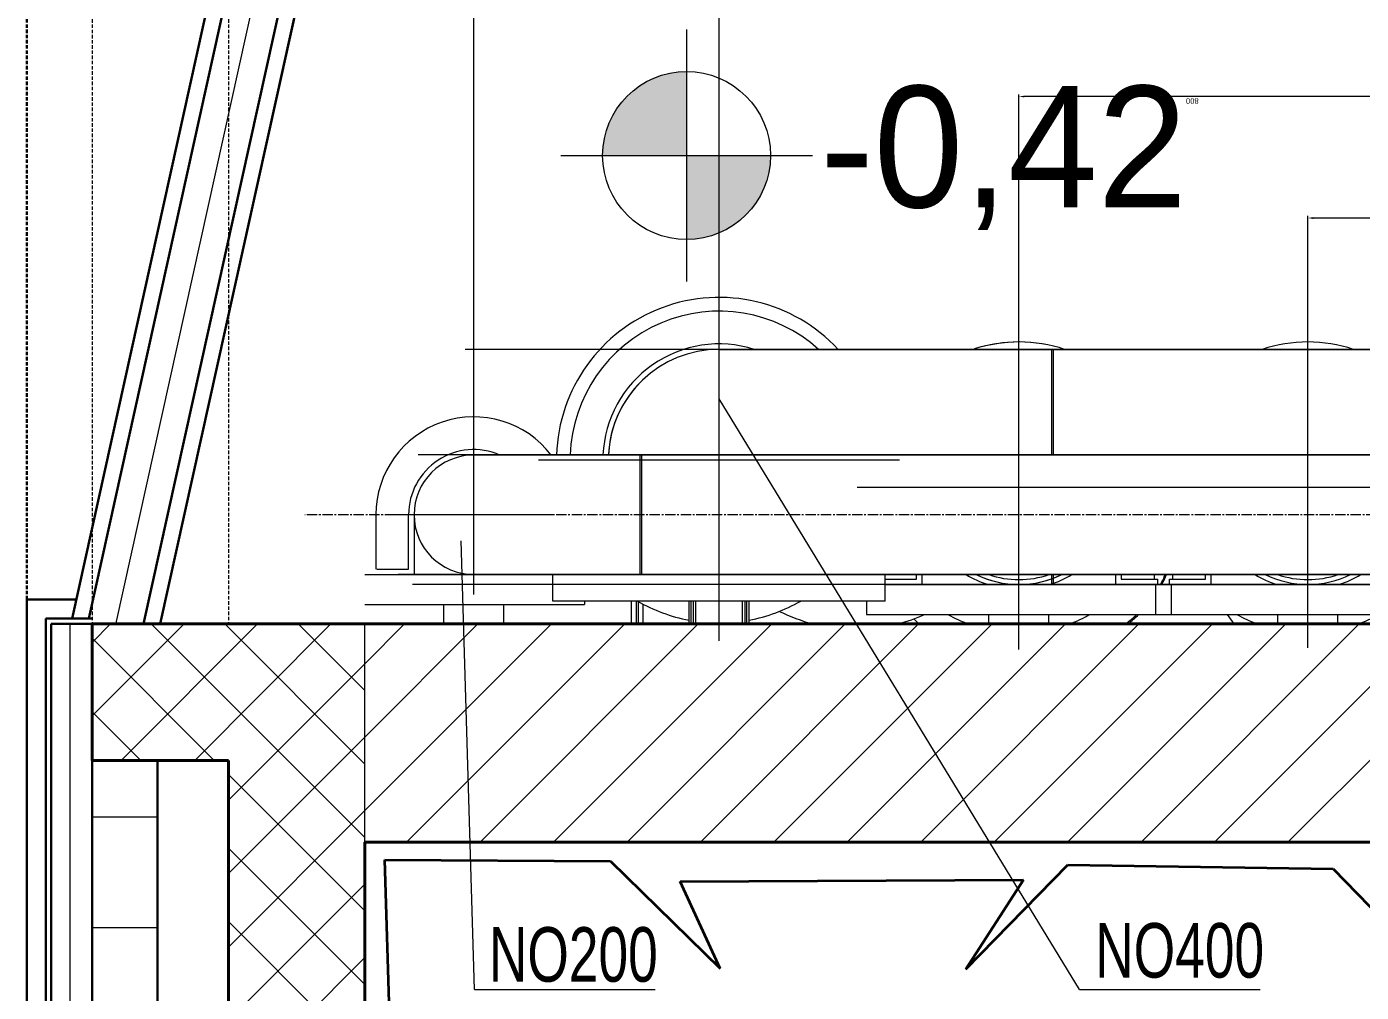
# Model space of a CAD drawing. Header units: millimetres. Extents: x 47631 to 558803, y 29659 to 315570.
# Drawn here: x 475987 to 478435, y 301024 to 302794 of the extents above; entities that cross this region are included whole.
import ezdxf

# ---------------------------------------------------------------- set-up
doc = ezdxf.new("R2010")
doc.units = ezdxf.units.MM
doc.linetypes.add('GP kota 13.83_20.63_22.63_PBS_arhitektura$0$HIDDEN', pattern=[9.525, 6.35, -3.175])
doc.linetypes.add('GP kota 13.83_20.63_22.63_PBS_strojarstvo_rashladni_sustav$0$CENTER2', pattern=[28.575, 19.05, -3.175, 3.175, -3.175])
doc.styles.add('GP kota 13.83_20.63_22.63_PBS_arhitektura$0$KOTE', font='arial.ttf')
doc.styles.add('GP kota 13.83_20.63_22.63_PBS_strojarstvo_rashladni_sustav$0$Arial', font='arial.ttf')
doc.styles.add('GP kota 13.83_20.63_22.63_PBS_strojarstvo_rashladni_sustav$0$SIMPLEXCE', font='arial.ttf', dxfattribs={"width": 0.9, "height": 100})
doc.linetypes.add('GP kota 13.83_20.63_22.63_PBS_arhitektura$0$BATTING', pattern='A,0.00254,-2.54,[134,ltypeshp.shx,S=2.54,R=0,X=-2.54,Y=0],-5.08,[134,ltypeshp.shx,S=2.54,R=180,X=2.54,Y=0],-2.54', length=10.16254)

msp = doc.modelspace()

# ---------------------------------------------------------------- hatches: boundary and pattern name
at = {"linetype": 'Continuous', "lineweight": 20}
h = msp.add_hatch(color=2, dxfattribs=at)
h.paths.add_polyline_path([(477043.3, 302558), (477197.2, 302558), (477197.2, 302712, 0.414214)])
h.paths.add_polyline_path([(477197.2, 302404, 0.414214), (477351.2, 302558), (477197.2, 302558)])

# ---------------------------------------------------------------- linework, layer by layer
at = {"color": 1, "linetype": 'GP kota 13.83_20.63_22.63_PBS_arhitektura$0$HIDDEN', "lineweight": 20}
for p, q in [((476106.8, 305379.5), (476106.8, 301699.5)), ((476356.8, 305379.5), (476356.8, 301699.5))]:
    msp.add_line(p, q, dxfattribs=at)
at = {"color": 30, "linetype": 'GP kota 13.83_20.63_22.63_PBS_arhitektura$0$HIDDEN', "lineweight": 30}
msp.add_line((475986.8, 301744.3), (475986.8, 305349.5), dxfattribs=at)
at = {"color": 30, "linetype": 'Continuous', "lineweight": 30}
for p, q in [((476649.6, 304329.9), (476070.1, 301709.3)), ((476649.5, 304329.6), (476070.1, 301709.3)), ((476673.7, 304299.9), (476100.8, 301709.3)), ((476201, 301699.5), (476776.1, 304299.9)), ((476231.8, 301699.5), (476809.6, 304312.4)), ((475986.8, 296182.2), (475986.8, 301744.3)), ((476077.8, 301744.3), (475986.8, 301744.3)), ((476077.8, 301744.3), (475986.8, 301744.3)), ((476106.8, 301709.3), (476021.8, 301709.3)), ((476021.8, 301709.3), (476021.8, 296227)), ((476106.8, 301709.3), (476021.8, 301709.3)), ((476106.8, 301699.3), (476031.8, 301699.3)), ((476031.8, 301699.3), (476031.8, 296227)), ((476106.8, 301699.3), (476031.8, 301699.3))]:
    msp.add_line(p, q, dxfattribs=at)
at = {"color": 1, "linetype": 'Continuous', "lineweight": -3}
for p, q in [((476813.4, 304329.3), (476231.8, 301699.3)), ((476231.8, 301699.3), (489756.8, 301699.5))]:
    msp.add_line(p, q, dxfattribs=at)
at = {"color": 4, "linetype": 'Continuous', "lineweight": 20}
msp.add_line((476806.8, 304299.3), (476231.8, 301699.3), dxfattribs=at)
at = {"color": 8, "linetype": 'GP kota 13.83_20.63_22.63_PBS_arhitektura$0$BATTING', "lineweight": 5, "ltscale": 0.2}
msp.add_line((476722.5, 304289.1), (476149.6, 301698.5), dxfattribs=at)
at = {"color": 5, "linetype": 'Continuous', "lineweight": 20}
for p, q in [((476806.8, 301756.5), (476806.8, 303173.1)), ((477256.8, 301671.6), (477256.8, 302925.5)), ((477806.8, 301655.7), (477806.8, 302670.1)), ((478596.8, 302666.1), (477816.8, 302666.1)), ((478336.8, 301655.7), (478336.8, 302447.4)), ((478596.8, 302443.4), (478346.8, 302443.4))]:
    msp.add_line(p, q, dxfattribs=at)
at = {"color": 2, "linetype": 'Continuous', "lineweight": 20}
for p, q in [((477197.2, 302789), (477197.2, 302327.1)), ((476966.3, 302558), (477428.2, 302558))]:
    msp.add_line(p, q, dxfattribs=at)
at = {"color": 8, "linetype": 'Continuous', "lineweight": 9}
for p, q in [((477256.8, 301668.6), (477256.8, 302330.5)), ((477806.8, 301652.7), (477806.8, 302265.4)), ((483157.1, 302202.7), (476791, 302202.7)), ((477256.8, 302202.7), (479122, 302202.7)), ((477866.4, 302202.7), (477866.4, 302009.1)), ((477869.5, 302202.7), (477869.5, 302009.1)), ((476806.8, 301753.5), (476806.8, 302045.6)), ((479442.2, 302009.1), (476704.8, 302009.1)), ((476806.8, 302009.1), (478905.3, 302009.1)), ((477587.7, 301999.5), (476925.8, 301999.5)), ((477111.6, 302009.1), (477111.6, 301790)), ((477114.8, 302009.1), (477114.8, 301790)), ((478103.6, 301949.5), (477509.9, 301949.5)), ((478633.6, 301949.5), (478039.9, 301949.5)), ((476627.2, 301899.5), (476627.2, 301800)), ((476952.8, 301899.5), (476660.7, 301899.5)), ((476687.2, 301800), (476687.2, 301899.5)), ((476697.2, 301899.5), (476697.2, 301790)), ((476629, 301800), (476687.2, 301800)), ((476606.8, 301790), (476952, 301790)), ((479442.2, 301790), (476668.1, 301790)), ((479452.9, 301771.7), (476694.5, 301771.7)), ((476806.8, 301790), (478815.3, 301790)), ((476952, 301741.3), (476952, 301790)), ((477561.6, 301741.3), (477561.6, 301790)), ((477561.6, 301781.7), (477619, 301781.7)), ((477561.6, 301771.7), (478086.2, 301771.7)), ((477619, 301781.7), (477619, 301790)), ((477629, 301790), (477629, 301771.7)), ((477866.4, 301790), (477866.4, 301771.7)), ((477869.5, 301790), (477869.5, 301771.7)), ((477984.6, 301771.7), (477984.6, 301790)), ((477994.6, 301790), (477994.6, 301781.7)), ((477994.6, 301781.7), (478060.8, 301781.7)), ((478054.6, 301790), (478054.6, 301781.7)), ((478057.4, 301771.7), (478606.8, 301771.7)), ((478057.4, 301771.7), (478057.4, 301716.7)), ((478060.8, 301781.7), (478060.8, 301771.7)), ((478082.8, 301781.7), (478149, 301781.7)), ((478082.8, 301771.7), (478082.8, 301781.7)), ((478086.2, 301771.7), (478086.2, 301716.7)), ((478089, 301781.7), (478089, 301790)), ((478149, 301781.7), (478149, 301790)), ((478159, 301790), (478159, 301771.7)), ((476606.8, 301735), (477010, 301735)), ((476751.8, 301699.5), (476751.8, 301735)), ((476861.8, 301699.5), (476861.8, 301735)), ((477561.6, 301741.3), (476952, 301741.3)), ((477010, 301741.3), (477010, 301735)), ((477095.8, 301741.3), (477095.8, 301699.5)), ((477105.3, 301699.5), (477105.3, 301741.3)), ((477108.2, 301740.7), (477108.2, 301699.5)), ((477117.7, 301699.5), (477117.7, 301735.5)), ((477201.8, 301699.5), (477201.8, 301741.3)), ((477205.8, 301699.5), (477205.8, 301741.3)), ((477209.8, 301699.5), (477209.8, 301741.3)), ((477213.8, 301741.3), (477213.8, 301699.5)), ((477299.8, 301699.5), (477299.8, 301741.3)), ((477303.8, 301741.3), (477303.8, 301699.5)), ((477307.8, 301699.5), (477307.8, 301741.3)), ((477311.8, 301699.5), (477311.8, 301741.3)), ((477527.4, 301741.3), (477527.4, 301716.7)), ((477527.4, 301716.7), (478086.2, 301716.7)), ((477622.9, 301699.5), (477613.8, 301708.6)), ((477751.8, 301699.5), (477751.8, 301716.7)), ((477861.8, 301699.5), (477861.8, 301716.7)), ((478057.4, 301716.7), (478606.8, 301716.7)), ((478189, 301716.7), (478201.2, 301699.5)), ((478281.8, 301699.5), (478281.8, 301716.7)), ((478391.8, 301699.5), (478391.8, 301716.7))]:
    msp.add_line(p, q, dxfattribs=at)
at = {"color": 7, "linetype": 'Continuous', "lineweight": 20}
for p, q in [((477918.1, 301029.1), (477256.8, 302111.8)), ((476808.4, 301029.1), (476783.9, 301851.7)), ((476808.4, 301029.1), (477139.7, 301029.1)), ((477918.1, 301029.1), (478249.4, 301029.1))]:
    msp.add_line(p, q, dxfattribs=at)
at = {"color": 4, "linetype": 'GP kota 13.83_20.63_22.63_PBS_strojarstvo_rashladni_sustav$0$CENTER2', "lineweight": 9}
msp.add_line((490807.2, 301899.5), (476497.1, 301899.5), dxfattribs=at)
at = {"color": 8, "linetype": 'GP kota 13.83_20.63_22.63_PBS_arhitektura$0$BATTING', "lineweight": 5, "ltscale": 0.15}
msp.add_line((476066.8, 296182.2), (476066.8, 301699.3), dxfattribs=at)
at = {"color": 3, "linetype": 'Continuous', "lineweight": 40}
for p, q in [((476106.8, 301449.3), (476106.8, 301699.5)), ((491356.8, 301699.5), (476106.8, 301699.5)), ((476356.8, 301449.3), (476106.8, 301449.3)), ((476356.8, 296899.3), (476356.8, 301449.3)), ((476606.8, 296182.2), (476606.8, 301299.3)), ((476606.8, 301299.3), (479906.8, 301299.3))]:
    msp.add_line(p, q, dxfattribs=at)
at = {"color": 8, "linetype": 'Continuous', "lineweight": 5}
for p, q in [((476275.5, 301699.3), (476106.8, 301530.6)), ((476140.8, 301699.3), (476106.8, 301665.3)), ((476410.2, 301699.3), (476160.2, 301449.3)), ((476215.3, 301699.3), (476606.8, 301307.9)), ((476544.9, 301699.3), (476294.9, 301449.3)), ((476350, 301699.3), (476606.8, 301442.6)), ((476484.7, 301699.3), (476606.8, 301577.3)), ((476606.8, 301626.5), (476679.8, 301699.5)), ((476606.8, 301491.8), (476814.5, 301699.5)), ((476606.8, 301357.1), (476949.2, 301699.5)), ((476606.8, 301299.3), (476606.8, 301699.3)), ((476683.7, 301299.3), (477083.9, 301699.5)), ((476818.5, 301299.3), (477218.6, 301699.5)), ((476953.2, 301299.3), (477353.3, 301699.5)), ((477087.9, 301299.3), (477488, 301699.5)), ((477222.6, 301299.3), (477622.7, 301699.5)), ((477357.3, 301299.3), (477757.5, 301699.5)), ((477492, 301299.3), (477892.2, 301699.5)), ((477626.7, 301299.3), (478026.9, 301699.5)), ((477761.4, 301299.3), (478161.6, 301699.5)), ((477896.1, 301299.3), (478296.3, 301699.5)), ((478030.8, 301299.3), (478431, 301699.5)), ((478165.5, 301299.3), (478565.7, 301699.5)), ((478300.2, 301299.3), (478700.4, 301699.5)), ((476106.8, 301673.2), (476330.6, 301449.3)), ((476606.8, 301626.5), (476356.8, 301376.5)), ((476106.8, 301538.5), (476195.9, 301449.3)), ((476606.8, 301491.8), (476356.8, 301241.8)), ((476356.8, 301423.2), (476606.8, 301173.2)), ((476606.8, 301357.1), (476356.8, 301107.1)), ((476356.8, 301288.5), (476606.8, 301038.5)), ((476606.8, 301222.4), (476356.8, 300972.4)), ((476356.8, 301153.8), (476606.8, 300903.8)), ((476606.8, 301087.7), (476356.8, 300837.7))]:
    msp.add_line(p, q, dxfattribs=at)
at = {"color": 6, "linetype": 'Continuous', "lineweight": 30}
for p, q in [((476106.8, 296899.3), (476106.8, 301449.3)), ((476226.8, 296899.3), (476226.8, 301449.3))]:
    msp.add_line(p, q, dxfattribs=at)
at = {"color": 253, "linetype": 'Continuous', "lineweight": 5}
for p, q in [((476106.8, 301345.8), (476226.8, 301345.8)), ((476106.8, 301142.6), (476226.8, 301142.6))]:
    msp.add_line(p, q, dxfattribs=at)
at = {"color": 253, "linetype": 'Continuous', "lineweight": 35}
for p, q in [((476663, 300652.8), (476643.6, 301267.1)), ((476643.6, 301267.1), (477057.4, 301264.3)), ((477057.4, 301264.3), (477258.9, 301067.9)), ((477709.3, 301066.4), (477896.8, 301257.6)), ((477896.8, 301257.6), (478383.2, 301250.2)), ((478383.2, 301250.2), (478560.2, 301068.3)), ((477185.7, 301227.2), (477815.1, 301230.3)), ((477258.9, 301067.9), (477185.7, 301227.2)), ((477815.1, 301230.3), (477709.3, 301066.4))]:
    msp.add_line(p, q, dxfattribs=at)
at = {"color": 2, "linetype": 'Continuous', "lineweight": 20}
msp.add_circle((477197.2, 302558), 154, dxfattribs=at)
at = {"color": 8, "linetype": 'Continuous', "lineweight": 9}
for centre, radius, start, end in [((477256.8, 301999.5), 298.4, 42.9102, 178.1687), ((477256.8, 301999.5), 298.4, 42.9102, 178.1687), ((477256.8, 301999.5), 273.2, 48.0542, 177.9994), ((477256.8, 301999.5), 213.2, 72.382, 177.436), ((477806.8, 301949.5), 266.7, 71.692, 108.308), ((477806.8, 301949.5), 266.7, 71.6919, 107.8491), ((478336.8, 301949.5), 266.7, 71.6919, 108.3081), ((478336.8, 301949.5), 266.7, 71.6919, 108.3081), ((477256.8, 301999.5), 203.2, 90, 177.3097), ((477256.8, 301999.5), 203.2, 134.5237, 177.3097), ((476806.8, 301899.5), 179.5, 37.5974, 180), ((476806.8, 301899.5), 119.5, 66.3974, 180), ((476806.8, 301899.5), 109.5, 90, 180), ((476806.8, 301899.5), 109.5, 180.1165, 270), ((477806.8, 301949.5), 186.7, 238.7111, 252.246), ((477806.8, 301949.5), 177.8, 243.8036, 269.7817), ((477806.8, 301949.5), 177.8, 243.8036, 296.1964), ((477806.8, 301949.5), 168.9, 250.8236, 289.1764), ((477806.8, 301949.5), 177.8, 270.2183, 296.1964), ((477806.8, 301949.5), 186.7, 287.7534, 301.2891), ((478336.8, 301949.5), 186.7, 238.7111, 252.247), ((478336.8, 301949.5), 177.8, 243.8036, 296.1964), ((478336.8, 301949.5), 177.8, 243.8036, 296.1964), ((478336.8, 301949.5), 168.9, 250.8236, 289.1764), ((478336.8, 301949.5), 186.7, 287.753, 301.2891), ((477256.8, 301999.5), 298.4, 239.8983, 259.3806), ((477256.8, 301999.5), 298.4, 239.8982, 259.3806), ((477256.8, 301999.5), 298.4, 280.6195, 300.1018), ((477256.8, 301999.5), 298.4, 280.6195, 300.1018), ((477506.8, 301999.5), 310, 243.3483, 255.4055), ((477506.8, 301999.5), 310, 284.5945, 294.182), ((477806.8, 301949.5), 266.7, 240.7958, 249.6158), ((477806.8, 301949.5), 266.7, 240.7958, 249.6156), ((477806.8, 301949.5), 266.7, 290.384, 299.2044), ((477806.8, 301949.5), 266.7, 290.384, 299.2038), ((477806.8, 301949.5), 266.7, 297.563, 299.2042), ((477825.7, 301923.5), 285.6, 308.3536, 313.6161), ((477828.3, 301920.2), 284, 309.0017, 314.2284), ((478336.8, 301949.5), 266.7, 240.7963, 249.6157), ((478336.8, 301949.5), 266.7, 240.7962, 249.6157), ((478336.8, 301949.5), 266.7, 290.3838, 299.2037), ((478336.8, 301949.5), 266.7, 290.3838, 299.2037)]:
    msp.add_arc(centre, radius, start, end, dxfattribs=at)
for centre, ratio, start_param, end_param in [((477928, 301778), 0.606245, -0.908143, -0.772994), ((477929.4, 301775.9), 0.606203, -0.892719, -0.757494)]:
    msp.add_ellipse(centre, major_axis=(145.2, 102.6), ratio=ratio, start_param=start_param, end_param=end_param, dxfattribs=at)
at = {"color": 5, "linetype": 'Continuous', "lineweight": 20}
for points in [[(477816.8, 302667.8), (477816.8, 302664.5), (477806.8, 302666.1)], [(478346.8, 302445.1), (478346.8, 302441.7), (478336.8, 302443.4)]]:
    msp.add_solid(points, dxfattribs=at)

# ---------------------------------------------------------------- texts
at = {"color": 5, "linetype": 'Continuous', "lineweight": 20, "style": 'GP kota 13.83_20.63_22.63_PBS_strojarstvo_rashladni_sustav$0$Arial'}
msp.add_text('800', height=10, rotation=180, dxfattribs=at).set_placement((478136.5, 302663))
at = {"color": 7, "linetype": 'Continuous', "lineweight": 20, "style": 'GP kota 13.83_20.63_22.63_PBS_strojarstvo_rashladni_sustav$0$SIMPLEXCE', "width": 0.7}
for s, p in [('NO200', (476834.5, 301043.5)), ('NO400', (477946.7, 301051))]:
    msp.add_text(s, height=100, dxfattribs=at).set_placement(p)
at = {"color": 2, "linetype": 'Continuous', "lineweight": 20, "style": 'GP kota 13.83_20.63_22.63_PBS_arhitektura$0$KOTE', "width": 0.95}
for tag, p in [('-0,42', (477442, 302463)), ('', (477438, 302172.7))]:
    msp.add_attdef(tag, p, '', height=222.7, dxfattribs=at)

doc.saveas('drawing.dxf')
